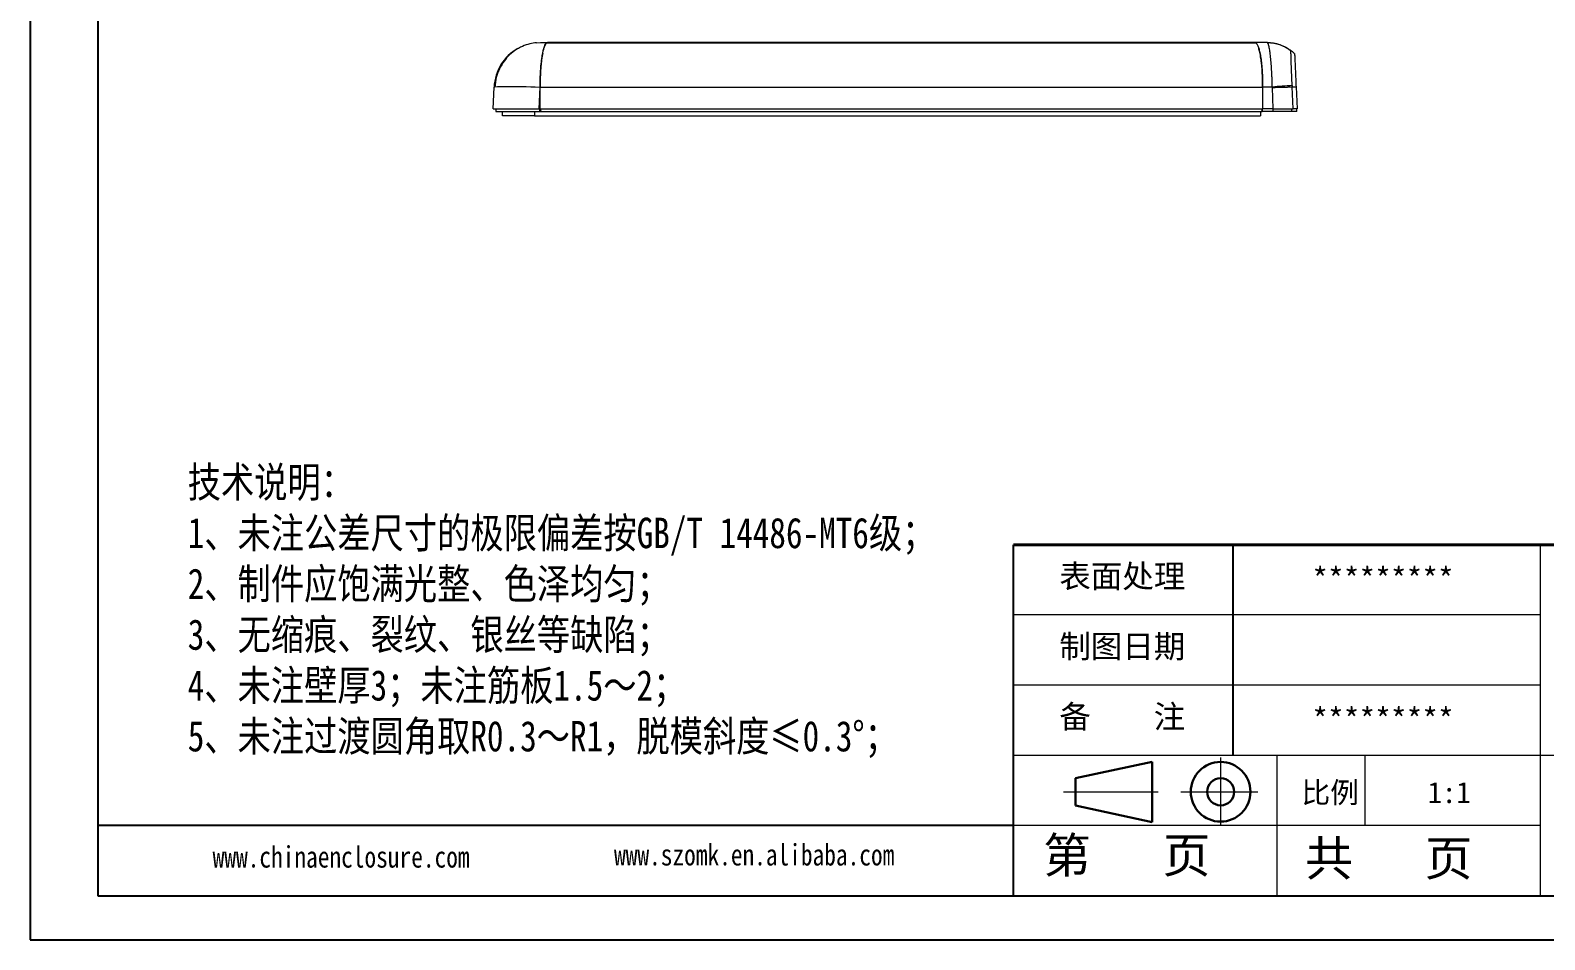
# Model space of a CAD drawing. Header units: inches. Extents: x 1388 to 2543, y 532 to 869.
# Drawn here: x 1873.7 to 2150.6, y 531.8 to 698 of the extents above; entities that cross this region are included whole.
import ezdxf

# ---------------------------------------------------------------- set-up
doc = ezdxf.new("R2010")
doc.units = ezdxf.units.IN
doc.linetypes.add('CENTER2', pattern=[28.575, 19.05, -3.175, 3.175, -3.175])
doc.layers.add('文字', color=81, linetype='Continuous')
for name, color, linetype, lineweight in [('粗实线', 7, 'Continuous', 30), ('细实线', 3, 'Continuous', 9), ('细点划线', 2, 'CENTER2', 9)]:
    doc.layers.add(name, color=color, linetype=linetype, lineweight=lineweight)
doc.styles.get("Standard").update_dxf_attribs({"font": 'txt', "bigfont": 'gbcbig.shx'})
doc.styles.add('宋体', font='', dxfattribs={"width": 0.8, "height": 3.5})
doc.styles.get('宋体').set_extended_font_data('SimSun')

msp = doc.modelspace()

# ---------------------------------------------------------------- linework, layer by layer
for p, q in [((1873.749, 868.798), (1873.749, 531.77)), ((1886.083, 860.774), (1886.083, 539.794)), ((1873.749, 687.801), (1873.749, 531.77)), ((2053.497, 539.794), (2053.497, 603.99)), ((2093.62, 565.473), (2093.62, 603.99)), ((2053.497, 552.633), (1886.083, 552.633)), ((1886.083, 539.794), (2342.379, 539.794)), ((1873.749, 531.77), (2350.404, 531.77)), ((1873.749, 531.77), (2094.422, 531.77))]:
    msp.add_line(p, q)
at = {"color": 7, "linetype": 'Continuous', "lineweight": 15}
for p, q in [((1966.277, 695.764), (1967.029, 695.797)), ((1968.236, 695.769), (1968.211, 695.745)), ((2104.183, 694.337), (2104.186, 694.335)), ((2104.869, 693.808), (2104.88, 693.799)), ((1958.364, 683.697), (1958.538, 687.668)), ((1966.765, 683.697), (1966.942, 687.668)), ((1966.942, 683.697), (1966.942, 687.668)), ((1966.942, 683.697), (1966.942, 687.668)), ((2099.042, 687.668), (2099.042, 683.697)), ((2099.042, 687.668), (2099.042, 683.697)), ((2100.81, 687.59), (2100.805, 687.668)), ((2100.981, 683.697), (2100.81, 687.59)), ((2104.45, 687.682), (2105.146, 687.689)), ((2104.623, 683.697), (2104.45, 687.682)), ((2105.146, 687.689), (2105.321, 683.697)), ((1958.842, 683.697), (1958.842, 683.197)), ((1960.059, 682.397), (1960.045, 683.197)), ((1965.904, 683.197), (1965.906, 682.397)), ((1966.822, 683.697), (1966.822, 683.197)), ((1967.025, 683.697), (1966.942, 683.697)), ((1967.022, 683.697), (1967.022, 683.197)), ((1967.022, 683.197), (1967.029, 683.197)), ((1967.029, 683.197), (1967.025, 683.697)), ((1967.025, 683.697), (1967.029, 683.197)), ((1967.203, 683.197), (1967.029, 683.197)), ((2098.642, 683.197), (2098.642, 682.397)), ((2098.956, 683.197), (2098.782, 683.197)), ((2098.959, 683.697), (2098.956, 683.197)), ((2098.956, 683.197), (2098.959, 683.697)), ((2098.956, 683.197), (2098.965, 683.197)), ((2098.965, 683.197), (2098.965, 683.697)), ((2100.923, 683.697), (2100.923, 683.197)), ((2104.305, 683.697), (2104.305, 683.197)), ((2105.302, 683.197), (2104.305, 683.197)), ((2105.321, 683.697), (2104.623, 683.697)), ((2105.302, 683.197), (2105.293, 683.697)), ((2105.321, 683.697), (2105.293, 683.697))]:
    msp.add_line(p, q, dxfattribs=at)
at = {"color": 7, "linetype": 'Continuous', "lineweight": 15, "flags": 128}
msp.add_lwpolyline([(1967.437, 693.884), (1967.529, 694.319), (1967.627, 694.702), (1967.73, 695.032), (1967.837, 695.305), (1967.948, 695.519), (1968.06, 695.673), (1968.175, 695.766), (1968.29, 695.797)], dxfattribs=at)
at = {"color": 7, "linetype": 'Continuous', "lineweight": 15}
for centre, radius, start, end in [((2099.857, 689.064), 6.733, 49.63686, 89.91292), ((1967.029, 687.297), 8.5, 119.16218, 177.5), ((2114.676, 523.847), 164.407, 93.56987, 94.84001)]:
    msp.add_arc(centre, radius, start, end, dxfattribs=at)
for points, knots in [([(1966.283, 695.764), (1965.875, 695.71), (1964.994, 695.593), (1963.911, 695.206), (1962.989, 694.742), (1962.069, 694.162), (1961.079, 693.312), (1960.162, 692.181), (1959.589, 691.178), (1959.221, 690.314), (1958.973, 689.546), (1958.776, 688.669), (1958.725, 688.043), (1958.699, 687.718)], [0, 0, 0, 0, 0.1054379, 0.2273219, 0.2945125, 0.3643007, 0.4962989, 0.6157062, 0.7218894, 0.7798694, 0.8462145, 0.9199912, 1, 1, 1, 1]), ([(1967.029, 695.797), (1967.029, 695.797), (1967.158, 695.797), (1967.617, 695.797), (1967.939, 695.797), (1968.29, 695.797)], [0, 0, 0, 0, 0.5, 0.5, 1, 1, 1, 1]), ([(1967.437, 693.884), (1967.549, 694.428), (1967.673, 694.86), (1967.876, 695.341), (1967.946, 695.471), (1968.089, 695.668), (1968.162, 695.735), (1968.236, 695.769)], [0, 0, 0, 0, 0.5, 0.5, 0.75, 0.75, 1, 1, 1, 1]), ([(1968.236, 695.769), (1978.937, 695.769), (1989.705, 695.769), (2011.307, 695.769), (2022.144, 695.769), (2043.821, 695.769), (2054.66, 695.769), (2076.269, 695.769), (2087.041, 695.769), (2097.748, 695.769)], [0, 0, 0, 0, 0.25, 0.25, 0.5, 0.5, 0.75, 0.75, 1, 1, 1, 1]), ([(2097.748, 695.769), (2087.041, 695.769), (2076.269, 695.769), (2054.659, 695.769), (2043.82, 695.769), (2022.144, 695.769), (2011.307, 695.769), (1989.704, 695.769), (1978.937, 695.769), (1968.236, 695.769)], [0, 0, 0, 0, 0.25, 0.25, 0.5, 0.5, 0.75, 0.75, 1, 1, 1, 1]), ([(2099.867, 695.797), (2099.188, 695.797), (2097.83, 695.797), (2095.79, 695.797), (2093.748, 695.797), (2091.705, 695.797), (2089.659, 695.797), (2087.612, 695.797), (2085.563, 695.797), (2083.513, 695.797), (2081.461, 695.797), (2079.408, 695.797), (2077.353, 695.797), (2075.298, 695.797), (2073.241, 695.797), (2071.183, 695.797), (2069.124, 695.797), (2065.007, 695.797), (2058.828, 695.797), (2050.582, 695.797), (2042.333, 695.797), (2036.812, 695.797), (2033.982, 695.797), (2033.799, 695.797), (2033.496, 695.797), (2033.071, 695.797), (2032.525, 695.797), (2031.858, 695.797), (2031.07, 695.797), (2030.16, 695.797), (2029.13, 695.797), (2027.978, 695.797), (2026.705, 695.797), (2025.311, 695.797), (2023.796, 695.797), (2022.16, 695.797), (2020.403, 695.797), (2018.525, 695.797), (2016.526, 695.797), (2014.405, 695.797), (2012.165, 695.797), (2009.803, 695.797), (2007.321, 695.797), (2004.719, 695.797), (2001.997, 695.797), (1999.155, 695.797), (1996.193, 695.797), (1993.113, 695.797), (1989.913, 695.797), (1986.595, 695.797), (1983.159, 695.797), (1979.606, 695.797), (1975.936, 695.797), (1972.15, 695.797), (1969.59, 695.797), (1968.29, 695.797)], [0, 0, 0, 0, 0.0156153, 0.0312342, 0.0468565, 0.0624818, 0.0781101, 0.0937409, 0.1093742, 0.1250095, 0.1406468, 0.1562858, 0.1719261, 0.1875677, 0.2032102, 0.2188535, 0.2344972, 0.2501412, 0.312638, 0.3751209, 0.4375761, 0.4999903, 0.5004552, 0.5018366, 0.5041346, 0.5073492, 0.5114803, 0.5165282, 0.5224929, 0.5293744, 0.537173, 0.5458886, 0.5555216, 0.5660719, 0.5775399, 0.5899256, 0.6032294, 0.6174513, 0.6325918, 0.648651, 0.6656292, 0.6835267, 0.7023437, 0.7220807, 0.742738, 0.7643158, 0.7868145, 0.8102345, 0.8345762, 0.8598398, 0.8860258, 0.9131344, 0.9411661, 0.9701212, 1, 1, 1, 1]), ([(2099.042, 687.668), (2099.042, 688.184), (2099.034, 688.691), (2099.01, 689.436), (2099, 689.682), (2098.977, 690.169), (2098.963, 690.411), (2098.915, 691.121), (2098.876, 691.57), (2098.808, 692.207), (2098.783, 692.414), (2098.73, 692.814), (2098.702, 693.009), (2098.614, 693.563), (2098.549, 693.897), (2098.41, 694.494), (2098.334, 694.758), (2098.177, 695.197), (2098.095, 695.373), (2097.926, 695.638), (2097.837, 695.728), (2097.748, 695.769)], [0, 0, 0, 0, 0.125, 0.125, 0.1875, 0.1875, 0.25, 0.25, 0.375, 0.375, 0.4375, 0.4375, 0.5, 0.5, 0.625, 0.625, 0.75, 0.75, 0.875, 0.875, 1, 1, 1, 1]), ([(2097.937, 695.588), (2097.954, 695.573), (2098.054, 695.485), (2098.224, 695.094), (2098.439, 694.415), (2098.627, 693.521), (2098.787, 692.447), (2098.911, 691.236), (2098.997, 689.902), (2099.037, 688.698), (2099.041, 687.942), (2099.042, 687.668)], [0, 0, 0, 0, 0.0268295, 0.1569217, 0.2833482, 0.4134422, 0.5398495, 0.6699237, 0.7963113, 0.9263645, 1, 1, 1, 1]), ([(2100.805, 687.668), (2100.803, 687.766), (2100.798, 687.961), (2100.79, 688.255), (2100.782, 688.548), (2100.772, 688.84), (2100.761, 689.13), (2100.75, 689.419), (2100.737, 689.705), (2100.724, 689.989), (2100.71, 690.268), (2100.695, 690.543), (2100.655, 691.214), (2100.581, 692.242), (2100.459, 693.459), (2100.321, 694.474), (2100.211, 695.032), (2100.135, 695.319), (2100.098, 695.443), (2100.057, 695.557), (2100.013, 695.657), (2099.966, 695.734), (2099.917, 695.787), (2099.884, 695.794), (2099.867, 695.797)], [0, 0, 0, 0, 0.0226041, 0.045295, 0.0680566, 0.0908725, 0.1137259, 0.1365999, 0.1594776, 0.1823416, 0.2051748, 0.2279602, 0.2506807, 0.3741209, 0.5000322, 0.6200326, 0.7493499, 0.7772717, 0.8080839, 0.8416567, 0.8778335, 0.9164297, 0.9572321, 1, 1, 1, 1]), ([(2099.904, 695.797), (2099.904, 695.797), (2100.304, 695.797), (2101.072, 695.731), (2102.004, 695.493), (2102.647, 695.244), (2102.994, 695.081), (2103.292, 694.925), (2103.58, 694.759), (2103.902, 694.548), (2104.093, 694.404), (2104.183, 694.337)], [0, 0, 0, 0, 0.0000807, 0.2612876, 0.499571, 0.624551, 0.7102244, 0.7495486, 0.8436734, 0.9271489, 1, 1, 1, 1]), ([(1966.942, 687.668), (1966.942, 688.269), (1966.953, 688.859), (1966.986, 689.721), (1966.999, 690.004), (1967.031, 690.565), (1967.05, 690.841), (1967.114, 691.641), (1967.166, 692.14), (1967.258, 692.84), (1967.291, 693.065), (1967.361, 693.492), (1967.398, 693.694), (1967.437, 693.884)], [0, 0, 0, 0, 0.25, 0.25, 0.375, 0.375, 0.5, 0.5, 0.75, 0.75, 0.875, 0.875, 1, 1, 1, 1]), ([(1967.437, 693.884), (1967.359, 693.503), (1967.289, 693.081), (1967.198, 692.386), (1967.169, 692.144), (1967.117, 691.64), (1967.093, 691.378), (1967.03, 690.58), (1966.997, 690.025), (1966.965, 689.157), (1966.956, 688.861), (1966.945, 688.268), (1966.942, 687.969), (1966.942, 687.668)], [0, 0, 0, 0, 0.25, 0.25, 0.375, 0.375, 0.5, 0.5, 0.75, 0.75, 0.875, 0.875, 1, 1, 1, 1]), ([(2104.218, 694.194), (2104.218, 694.234), (2104.216, 694.266), (2104.208, 694.302), (2104.204, 694.313), (2104.196, 694.324), (2104.194, 694.328), (2104.188, 694.334), (2104.184, 694.336), (2104.183, 694.337)], [0, 0, 0, 0, 0.5, 0.5, 0.75, 0.75, 0.875, 0.875, 1, 1, 1, 1]), ([(2104.869, 693.808), (2104.735, 693.911), (2104.508, 694.086), (2104.281, 694.261), (2104.188, 694.334)], [0, 0, 0, 0, 0.5880405, 1, 1, 1, 1]), ([(2104.44, 687.935), (2104.436, 688.02), (2104.428, 688.189), (2104.416, 688.441), (2104.405, 688.692), (2104.394, 688.941), (2104.383, 689.187), (2104.372, 689.431), (2104.362, 689.672), (2104.352, 689.91), (2104.342, 690.144), (2104.332, 690.375), (2104.323, 690.601), (2104.314, 690.823), (2104.306, 691.04), (2104.297, 691.253), (2104.289, 691.46), (2104.282, 691.661), (2104.275, 691.856), (2104.26, 692.268), (2104.242, 692.842), (2104.229, 693.343), (2104.223, 693.65), (2104.221, 693.829), (2104.219, 693.98), (2104.218, 694.105), (2104.218, 694.165), (2104.218, 694.194)], [0, 0, 0, 0, 0.0279778, 0.0559203, 0.083833, 0.1117204, 0.1395859, 0.1674318, 0.1952595, 0.2230698, 0.2508629, 0.2786387, 0.3063968, 0.3341367, 0.3618579, 0.3895603, 0.417244, 0.4449098, 0.4725591, 0.5001941, 0.6254817, 0.7496036, 0.7996944, 0.8497484, 0.8997974, 0.9498713, 1, 1, 1, 1]), ([(2104.88, 693.799), (2104.88, 693.799), (2104.881, 693.761), (2104.888, 693.61), (2104.893, 693.496), (2104.906, 693.195), (2104.914, 693.01), (2104.933, 692.576), (2104.944, 692.321), (2104.968, 691.761), (2104.982, 691.455), (2105.011, 690.792), (2105.027, 690.432), (2105.059, 689.693), (2105.076, 689.309), (2105.11, 688.508), (2105.128, 688.1), (2105.146, 687.689)], [0, 0, 0, 0, 0.125, 0.125, 0.25, 0.25, 0.375, 0.375, 0.5, 0.5, 0.625, 0.625, 0.75, 0.75, 0.875, 0.875, 1, 1, 1, 1]), ([(1958.538, 687.668), (1958.541, 687.742), (1959.397, 687.784), (1962.458, 687.784), (1964.602, 687.743), (1966.942, 687.668)], [0, 0, 0, 0, 0.5, 0.5, 1, 1, 1, 1]), ([(1966.942, 687.668), (1988.794, 687.668), (2010.913, 687.668), (2055.084, 687.668), (2077.244, 687.668), (2099.042, 687.668)], [0, 0, 0, 0, 0.5, 0.5, 1, 1, 1, 1]), ([(2100.81, 687.59), (2100.898, 687.594), (2101.074, 687.6), (2101.338, 687.609), (2101.6, 687.618), (2101.861, 687.626), (2102.119, 687.634), (2102.375, 687.642), (2102.627, 687.648), (2102.875, 687.655), (2103.119, 687.66), (2103.357, 687.666), (2103.589, 687.67), (2103.815, 687.674), (2104.034, 687.678), (2104.247, 687.68), (2104.382, 687.682), (2104.45, 687.682)], [0, 0, 0, 0, 0.0652378, 0.1308919, 0.196917, 0.263266, 0.3298903, 0.3967403, 0.463765, 0.5309128, 0.5981316, 0.6653688, 0.7325719, 0.7996882, 0.8666658, 0.9334533, 1, 1, 1, 1]), ([(1958.364, 683.697), (1958.364, 683.697), (1958.416, 683.697), (1958.57, 683.697), (1958.634, 683.697), (1958.787, 683.697), (1958.877, 683.697), (1959.183, 683.697), (1959.433, 683.697), (1959.876, 683.697), (1960.034, 683.697), (1960.374, 683.697), (1960.557, 683.697), (1961.13, 683.697), (1961.548, 683.697), (1962.225, 683.697), (1962.459, 683.697), (1962.944, 683.697), (1963.197, 683.697), (1963.967, 683.697), (1964.5, 683.697), (1965.604, 683.697), (1966.18, 683.697), (1966.765, 683.697)], [0, 0, 0, 0, 0.125, 0.125, 0.1875, 0.1875, 0.25, 0.25, 0.375, 0.375, 0.4375, 0.4375, 0.5, 0.5, 0.625, 0.625, 0.6875, 0.6875, 0.75, 0.75, 0.875, 0.875, 1, 1, 1, 1]), ([(1958.842, 683.197), (1958.842, 683.197), (1959.654, 683.197), (1962.559, 683.197), (1964.599, 683.197), (1966.822, 683.197)], [0, 0, 0, 0, 0.5, 0.5, 1, 1, 1, 1]), ([(1965.906, 682.397), (1965.498, 682.397), (1965.103, 682.397), (1964.526, 682.397), (1964.337, 682.397), (1963.965, 682.397), (1963.781, 682.397), (1963.242, 682.397), (1962.906, 682.397), (1962.435, 682.397), (1962.284, 682.397), (1961.992, 682.397), (1961.851, 682.397), (1961.451, 682.397), (1961.216, 682.397), (1960.908, 682.397), (1960.812, 682.397), (1960.637, 682.397), (1960.557, 682.397), (1960.345, 682.397), (1960.239, 682.397), (1960.096, 682.397), (1960.059, 682.397), (1960.059, 682.397)], [0, 0, 0, 0, 0.125, 0.125, 0.1875, 0.1875, 0.25, 0.25, 0.375, 0.375, 0.4375, 0.4375, 0.5, 0.5, 0.625, 0.625, 0.6875, 0.6875, 0.75, 0.75, 0.875, 0.875, 1, 1, 1, 1]), ([(1965.906, 682.397), (1976.89, 682.397), (1987.928, 682.397), (2010.113, 682.397), (2021.226, 682.397), (2054.588, 682.397), (2076.683, 682.397), (2098.642, 682.397)], [0, 0, 0, 0, 0.24752475, 0.24752475, 0.4950495, 0.4950495, 0.98936492, 0.98936492, 0.98936492, 0.98936492]), ([(2100.923, 683.197), (2100.597, 683.197), (2099.944, 683.197), (2099.291, 683.197), (2098.965, 683.197)], [0, 0, 0, 0, 0.5000936, 1, 1, 1, 1]), ([(2100.981, 683.697), (2100.658, 683.697), (2100.012, 683.697), (2099.366, 683.697), (2099.042, 683.697)], [0, 0, 0, 0, 0.5000925, 1, 1, 1, 1]), ([(2104.305, 683.197), (2104.052, 683.197), (2103.822, 683.197), (2103.3, 683.197), (2103.025, 683.197), (2102.16, 683.197), (2101.557, 683.197), (2100.923, 683.197)], [0, 0, 0, 0, 0.25, 0.25, 0.5, 0.5, 1, 1, 1, 1]), ([(2100.981, 683.697), (2101.661, 683.697), (2102.31, 683.697), (2103.548, 683.697), (2104.119, 683.697), (2104.623, 683.697)], [0, 0, 0, 0, 0.5, 0.5, 1, 1, 1, 1])]:
    msp.add_open_spline(points, degree=3, knots=knots, dxfattribs=at)
for points in [[(2100.805, 687.668), (2100.218, 687.668), (2099.63, 687.668), (2099.042, 687.668)], [(2104.44, 687.935), (2104.443, 687.86), (2104.448, 687.728), (2104.45, 687.682)], [(1966.942, 683.697), (1966.883, 683.697), (1966.824, 683.697), (1966.765, 683.697)], [(1966.822, 683.197), (1966.889, 683.197), (1966.955, 683.197), (1967.022, 683.197)], [(1966.942, 683.697), (2010.949, 683.697), (2054.982, 683.697), (2099.042, 683.697)], [(1967.029, 683.197), (2010.979, 683.197), (2054.952, 683.197), (2098.956, 683.197)]]:
    msp.add_open_spline(points, degree=3, dxfattribs=at)
at = {"layer": '粗实线', "color": 7, "lineweight": 40}
msp.add_line((2342.379, 603.99), (2053.497, 603.99), dxfattribs=at)
at = {"layer": '粗实线', "color": 7}
for p, q in [((2078.872, 564.271), (2064.844, 561.298)), ((2078.872, 564.271), (2078.872, 553.277)), ((2064.844, 561.298), (2064.844, 556.337)), ((2064.844, 556.337), (2078.872, 553.277))]:
    msp.add_line(p, q, dxfattribs=at)
for radius in [5.454, 2.481]:
    msp.add_circle((2091.358, 558.817), radius, dxfattribs=at)
at = {"layer": '细实线', "color": 7}
for p, q in [((2149.791, 603.99), (2149.791, 539.794)), ((2149.791, 591.151), (2053.497, 591.151)), ((2149.791, 578.312), (2053.497, 578.312)), ((2342.379, 565.473), (2053.497, 565.473)), ((2101.644, 565.473), (2101.644, 539.794)), ((2117.693, 565.473), (2117.693, 552.633)), ((2149.791, 552.633), (2053.497, 552.633))]:
    msp.add_line(p, q, dxfattribs=at)
at = {"layer": '细点划线', "color": 7}
for p, q in [((2091.358, 565.096), (2091.358, 552.633)), ((2062.607, 558.817), (2079.947, 558.817)), ((2084.064, 558.817), (2098.16, 558.817))]:
    msp.add_line(p, q, dxfattribs=at)

# ---------------------------------------------------------------- texts
at = {"char_height": 4.22238, "width": 2399.79263, "attachment_point": 1}
for s, insert in [('{\\fSimHei|b0|i0|c134|p49;表面处理}', (2061.871, 600.346)), ('{\\fSimHei|b0|i0|c134|p49;*********}', (2108.117, 599.803)), ('{\\fSimHei|b0|i0|c134|p49;制图日期}', (2061.871, 587.507)), ('{\\fSimHei|b0|i0|c134|p49;备    注}', (2061.871, 574.668)), ('{\\fSimHei|b0|i0|c134|p49;*********}', (2108.117, 574.125))]:
    msp.add_mtext(s, dxfattribs=dict(at, insert=insert))
at = {"layer": '文字', "color": 0, "attachment_point": 1, "style": '宋体'}
for s, insert, char_height, width in [('{\\H1.111x;技术说明：\\P1、未注公差尺寸的极限偏差按GB/T 14486-MT6级；\\P2、制件应饱满光整、色泽均匀；\\P3、无缩痕、裂纹、银丝等缺陷；\\P4、未注壁厚3；未注筋板1.5～2；\\P5、未注过渡圆角取R0.3～R1，脱模斜度≤0.3%%D；}', (1902.527, 618.218), 5.01531, 182.67431), ('www.chinaenclosure.com', (1907.088, 548.876), 3.92308, 68.92483), ('www.szomk.en.alibaba.com', (1980.466, 549.265), 3.92308, 68.92483)]:
    msp.add_mtext(s, dxfattribs=dict(at, insert=insert, char_height=char_height, width=width))
at = {"layer": '细实线', "color": 7, "attachment_point": 1}
for s, insert, char_height, width in [('{\\fSimSun|b0|i0|c134|p54;比例}', (2106.138, 560.61), 3.85176, 16.90801), ('{\\fSimSun|b0|i0|c134|p54;1:1}', (2129.209, 560.61), 3.85176, 16.90801), ('{\\fSimSun|b0|i0|c134|p54;第   页}', (2058.899, 550.427), 6.41959, 48.14694), ('{\\fSimSun|b0|i0|c134|p54; 共   页}', (2102.43, 549.881), 6.41959, 48.14694)]:
    msp.add_mtext(s, dxfattribs=dict(at, insert=insert, char_height=char_height, width=width))

doc.saveas('drawing.dxf')
